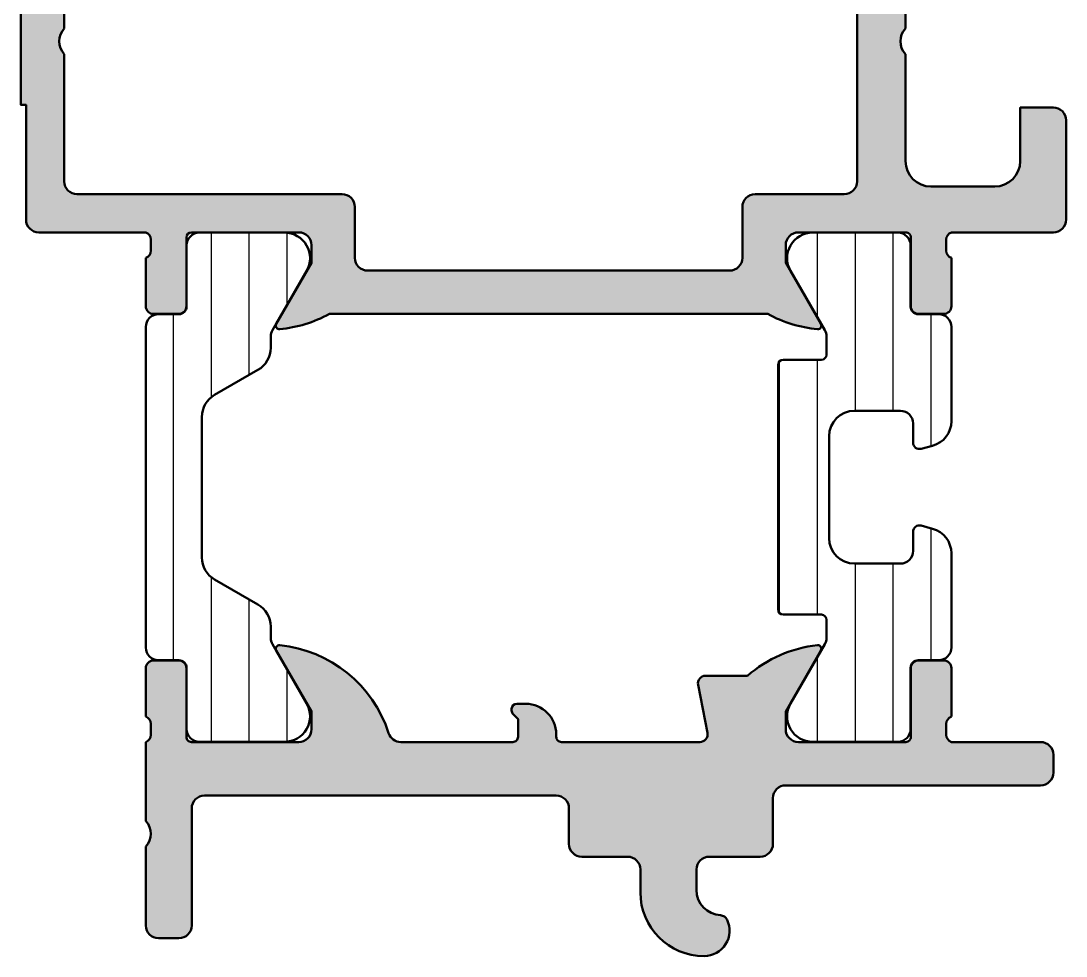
# Model space of a CAD drawing. Extents: x -4.7 to 57, y -73.4 to 0.
# Drawn here: x -4.5 to 36.5, y -73.4 to -36.7 of the extents above; entities that cross this region are included whole.
import ezdxf

# ---------------------------------------------------------------- set-up
doc = ezdxf.new("R2010")
doc.units = 0
for name, color, linetype, lineweight in [('0S-Alu contour', 7, 'Continuous', 50), ('0S-Alu hatch', 252, 'Continuous', 25), ('0S-Plastic contour', 254, 'Continuous', 50), ('0S-Plastic hatch', 253, 'Continuous', 25)]:
    doc.layers.add(name, color=color, linetype=linetype, lineweight=lineweight)
pattern_1 = [(90, (0, 0), (-1.4859, 0), [])]

# ---------------------------------------------------------------- blocks, each defined once
blk = doc.blocks.new('479980__9BAE964B_9F38_401B_A951_C3E86B6F2537_')
at = {"layer": '0S-Alu hatch'}
h = blk.add_hatch(color=256, dxfattribs=at)
edge = h.paths.add_edge_path()
edge.add_line((-4.500000000000003, -35), (-4.300000000000003, -35))
edge.add_line((-4.300000000000003, -35), (-4.300000000000002, -30.5))
edge.add_ellipse((-3.800000000000002, -30.50000000000001), major_axis=(-0.4999999999999996, 0), ratio=1, start_angle=270.0000000000002, end_angle=360, ccw=False)
edge.add_line((-3.800000000000005, -30), (0.3999999999999959, -30))
edge.add_arc((0.2999999999999989, -29.71715728752538), 0.3000000000000021, 289.4712206344902, 360)
edge.add_line((0.600000000000001, -29.71715728752538), (0.5999999999999979, -29.28284271247462))
edge.add_arc((0.2999999999999989, -29.28284271247462), 0.2999999999999989, 0, 70.5287793655095)
edge.add_line((0.3999999999999977, -29), (0.3999999999999968, -27.10000000000004))
edge.add_ellipse((0.7000000000000386, -27.10000000000005), major_axis=(-0.3000000000000418, 0), ratio=1, start_angle=269.9999999999999, end_angle=360, ccw=False)
edge.add_line((0.7000000000000393, -26.80000000000001), (1.689999999999956, -26.80000000000001))
edge.add_ellipse((1.689999999999956, -27.10000000000004), major_axis=(-0.3000000000000398, 0), ratio=1, start_angle=180, end_angle=269.9999999999999, ccw=False)
edge.add_line((1.989999999999995, -27.10000000000004), (1.989999999999999, -29.8))
edge.add_arc((2.189999999999999, -29.8), 0.2000000000000002, 180, 269.9999999999998)
edge.add_line((2.189999999999998, -30), (6.400000000000002, -30))
edge.add_arc((6.400000000000003, -29.50000000000001), 0.4999999999999965, 269.9999999999998, 360)
edge.add_line((6.9, -29.50000000000001), (6.900000000000002, -28.80000000000001))
edge.add_line((6.900000000000002, -28.80000000000001), (5.518504542377637, -26.40717967697245))
edge.add_ellipse((5.638119784648297, -26.3381197846483), major_axis=(-0.1381197846482951, 0), ratio=1, start_angle=-95.3285864386682, end_angle=30.000000000000284, ccw=False)
edge.add_ellipse((5.186609754141765, -31.17898932645395), major_axis=(-5.00000000000014, 0), ratio=1, start_angle=241.1395438069942, end_angle=264.6714135613321, ccw=False)
edge.add_line((7.600000000000002, -26.79999999999999), (29.3, -26.8))
edge.add_ellipse((31.71339024585826, -31.17898932645399), major_axis=(-5.000000000000175, 0), ratio=1, start_angle=275.3285864386682, end_angle=298.86045619300586, ccw=False)
edge.add_ellipse((31.2618802153517, -26.33811978464831), major_axis=(-0.1381197846482978, 0), ratio=1, start_angle=150.0000000000004, end_angle=275.32858643866734, ccw=False)
edge.add_line((31.38149545762236, -26.40717967697245), (30, -28.80000000000001))
edge.add_line((30, -28.80000000000001), (30, -29.50000000000001))
edge.add_arc((30.5, -29.50000000000001), 0.5, 180, 270)
edge.add_line((30.5, -30.00000000000001), (34.71000000000001, -30.00000000000001))
edge.add_arc((34.71, -29.80000000000001), 0.1999999999999993, 270.0000000000041, 360)
edge.add_line((34.91, -29.80000000000001), (34.91, -27.10000000000004))
edge.add_ellipse((35.21000000000003, -27.10000000000004), major_axis=(-0.3000000000000327, 0), ratio=1, start_angle=269.99999999999864, end_angle=360, ccw=False)
edge.add_line((35.21000000000004, -26.80000000000001), (36.19999999999996, -26.80000000000001))
edge.add_ellipse((36.19999999999997, -27.10000000000004), major_axis=(-0.3000000000000327, 0), ratio=1, start_angle=180, end_angle=270.00000000000136, ccw=False)
edge.add_line((36.5, -27.10000000000004), (36.5, -29.00000000000001))
edge.add_arc((36.6, -29.28284271247463), 0.3000000000000043, 109.4712206344897, 180)
edge.add_line((36.29999999999999, -29.28284271247463), (36.30000000000001, -29.71715728752539))
edge.add_arc((36.6, -29.7171572875254), 0.29999999999999, 180, 250.5287793655099)
edge.add_line((36.5, -30.00000000000001), (36.5, -34.40000000000001))
edge.add_ellipse((36, -34.40000000000001), major_axis=(-0.5, 0), ratio=1, start_angle=90, end_angle=180, ccw=False)
edge.add_line((36, -34.90000000000001), (34.70000000000001, -34.90000000000001))
edge.add_line((34.70000000000001, -34.90000000000001), (34.70000000000001, -32.80000000000001))
edge.add_arc((33.7, -32.80000000000001), 1, 0, 90)
edge.add_line((33.7, -31.80000000000001), (31.2, -31.80000000000001))
edge.add_arc((31.2, -32.80000000000001), 1, 90, 180)
edge.add_line((30.2, -32.80000000000001), (30.2, -37))
edge.add_arc((30.725, -37.50000000000001), 0.7250000000000014, 136.3971810272959, 223.6028189727039)
edge.add_line((30.2, -38.00000000000002), (30.2, -42.2))
edge.add_arc((31.2, -42.2), 1, 180, 270)
edge.add_line((31.2, -43.2), (33.7, -43.20000000000001))
edge.add_arc((33.7, -42.20000000000001), 1, 270, 360)
edge.add_line((34.70000000000001, -42.20000000000001), (34.70000000000001, -40.1))
edge.add_line((34.70000000000001, -40.1), (36, -40.1))
edge.add_ellipse((36.00000000000001, -40.6), major_axis=(-0.4999999999999929, 0), ratio=1, start_angle=180, end_angle=270.0000000000008, ccw=False)
edge.add_line((36.5, -40.60000000000001), (36.5, -44.50000000000001))
edge.add_ellipse((36, -44.50000000000001), major_axis=(-0.5, 0), ratio=1, start_angle=90, end_angle=180, ccw=False)
edge.add_line((36, -45.00000000000001), (32, -45))
edge.add_arc((32.09999999999999, -45.28284271247462), 0.2999999999999987, 109.4712206344903, 180)
edge.add_line((31.8, -45.28284271247462), (31.8, -45.71715728752539))
edge.add_arc((32.09999999999999, -45.71715728752539), 0.3000000000000043, 180, 250.5287793655095)
edge.add_line((31.99999999999999, -46.00000000000001), (32, -47.89999999999997))
edge.add_ellipse((31.69999999999996, -47.89999999999998), major_axis=(-0.3000000000000327, 0), ratio=1, start_angle=89.99999999999869, end_angle=180, ccw=False)
edge.add_line((31.69999999999996, -48.20000000000001), (30.71000000000004, -48.20000000000001))
edge.add_ellipse((30.71000000000005, -47.89999999999995), major_axis=(-0.300000000000054, 0), ratio=1, start_angle=0, end_angle=89.99999999999869, ccw=False)
edge.add_line((30.40999999999999, -47.89999999999996), (30.40999999999999, -45.20000000000001))
edge.add_arc((30.21000000000001, -45.20000000000001), 0.1999999999999886, 0, 90.00000000000205)
edge.add_line((30.21, -45.00000000000002), (26, -45))
edge.add_arc((26, -45.5), 0.5, 90, 180)
edge.add_line((25.5, -45.5), (25.5, -46.2))
edge.add_line((25.5, -46.2), (26.88149545762236, -48.59282032302756))
edge.add_ellipse((26.7618802153517, -48.66188021535171), major_axis=(-0.1381197846483005, 0), ratio=1, start_angle=84.6714135613339, end_angle=209.999999999999, ccw=False)
edge.add_ellipse((27.21339024585816, -43.82101067354637), major_axis=(-4.999999999999822, 0), ratio=1, start_angle=61.139543806993174, end_angle=84.6714135613326, ccw=False)
edge.add_line((24.79999999999999, -48.20000000000001), (7.600000000000001, -48.2))
edge.add_ellipse((5.186609754141798, -43.82101067354614), major_axis=(-5.00000000000003, 0), ratio=1, start_angle=95.32858643866763, end_angle=118.860456193006, ccw=False)
edge.add_ellipse((5.638119784648294, -48.6618802153517), major_axis=(-0.1381197846482973, 0), ratio=1, start_angle=-29.99999999999949, end_angle=95.3285864386653, ccw=False)
edge.add_line((5.518504542377631, -48.59282032302755), (6.899999999999998, -46.2))
edge.add_line((6.899999999999998, -46.2), (6.899999999999998, -45.49999999999999))
edge.add_arc((6.399999999999998, -45.49999999999999), 0.5, 0, 90)
edge.add_line((6.399999999999998, -45), (2.189999999999999, -45))
edge.add_arc((2.19, -45.2), 0.2000000000000028, 90.00000000000026, 180)
edge.add_line((1.989999999999997, -45.2), (1.989999999999995, -47.89999999999996))
edge.add_ellipse((1.689999999999951, -47.89999999999995), major_axis=(-0.300000000000044, 0), ratio=1, start_angle=90.00000000000091, end_angle=180, ccw=False)
edge.add_line((1.689999999999956, -48.2), (0.7000000000000384, -48.2))
edge.add_ellipse((0.7000000000000322, -47.89999999999997), major_axis=(-0.3000000000000327, 0), ratio=1, start_angle=0, end_angle=90.0000000000012, ccw=False)
edge.add_line((0.3999999999999994, -47.89999999999996), (0.3999999999999986, -46))
edge.add_arc((0.2999999999999998, -45.71715728752538), 0.2999999999999993, 289.4712206344905, 360)
edge.add_line((0.5999999999999992, -45.71715728752538), (0.5999999999999996, -45.28284271247462))
edge.add_arc((0.2999999999999998, -45.28284271247462), 0.2999999999999998, 0, 70.52877936550915)
edge.add_line((0.4000000000000006, -45), (-3.800000000000003, -45))
edge.add_ellipse((-3.800000000000008, -44.50000000000001), major_axis=(-0.4999999999999929, 0), ratio=1, start_angle=0, end_angle=90.00000000000063, ccw=False)
edge.add_line((-4.300000000000001, -44.5), (-4.300000000000003, -40))
edge.add_line((-4.300000000000003, -40), (-4.500000000000003, -40))
edge.add_line((-4.500000000000003, -40), (-4.500000000000003, -35))
edge = h.paths.add_edge_path()
edge.add_line((8.6, -29), (8.6, -31))
edge.add_ellipse((8.099999999999996, -31), major_axis=(-0.5000000000000036, 0), ratio=1, start_angle=90.00000000000023, end_angle=180, ccw=False)
edge.add_line((8.099999999999998, -31.5), (-2.300000000000006, -31.5))
edge.add_arc((-2.300000000000004, -32), 0.5, 90.00000000000018, 180)
edge.add_line((-2.800000000000003, -32), (-2.800000000000003, -37))
edge.add_arc((-2.275000000000005, -37.5), 0.7249999999999986, 136.3971810272962, 223.6028189727037)
edge.add_line((-2.800000000000003, -38), (-2.800000000000002, -43))
edge.add_arc((-2.300000000000002, -43), 0.5, 180, 269.9999999999999)
edge.add_line((-2.300000000000002, -43.5), (8.100000000000001, -43.5))
edge.add_ellipse((8.100000000000003, -44), major_axis=(-0.5000000000000036, 0), ratio=1, start_angle=180, end_angle=270.0000000000004, ccw=False)
edge.add_line((8.600000000000007, -44), (8.600000000000001, -46))
edge.add_arc((9.100000000000003, -46), 0.5000000000000018, 180, 270.0000000000002)
edge.add_line((9.100000000000003, -46.5), (23.3, -46.5))
edge.add_arc((23.3, -46), 0.5, 270.0000000000004, 360)
edge.add_line((23.79999999999999, -46), (23.79999999999999, -43.99999999999999))
edge.add_ellipse((24.3, -43.99999999999999), major_axis=(-0.5, 0), ratio=1, start_angle=270, end_angle=360, ccw=False)
edge.add_line((24.3, -43.49999999999999), (27.8, -43.5))
edge.add_arc((27.79999999999999, -43), 0.5, 270.0000000000008, 360)
edge.add_line((28.3, -42.99999999999999), (28.3, -29))
edge.add_arc((27.79999999999999, -29), 0.5, 0, 89.9999999999992)
edge.add_line((27.8, -28.5), (9.099999999999998, -28.5))
edge.add_arc((9.100000000000001, -29), 0.5000000000000036, 90.0000000000004, 180)
at = {"layer": '0S-Alu contour', "color": 7}
for points in [[(6.9, -29.50000000000001), (6.900000000000002, -28.80000000000001), (5.518504542377637, -26.40717967697245)], [(31.38149545762236, -26.40717967697245), (30, -28.80000000000001), (30, -29.50000000000001)], [(0.7000000000000393, -26.80000000000001), (1.689999999999956, -26.80000000000001)], [(7.600000000000002, -26.79999999999999), (29.3, -26.8)], [(35.21000000000004, -26.80000000000001), (36.19999999999996, -26.80000000000001)], [(0.3999999999999977, -29), (0.3999999999999968, -27.10000000000004)], [(1.989999999999995, -27.10000000000004), (1.989999999999999, -29.8)], [(34.91, -29.80000000000001), (34.91, -27.10000000000004)], [(36.5, -27.10000000000004), (36.5, -29.00000000000001)], [(27.8, -28.5), (9.099999999999998, -28.5)], [(8.6, -29), (8.6, -31)], [(28.3, -42.99999999999999), (28.3, -29)], [(0.600000000000001, -29.71715728752538), (0.5999999999999979, -29.28284271247462)], [(36.29999999999999, -29.28284271247463), (36.30000000000001, -29.71715728752539)], [(-3.800000000000005, -30), (0.3999999999999959, -30)], [(2.189999999999998, -30), (6.400000000000002, -30)], [(30.5, -30.00000000000001), (34.71000000000001, -30.00000000000001)], [(36.5, -30.00000000000001), (36.5, -34.40000000000001)], [(-4.500000000000003, -35), (-4.300000000000003, -35), (-4.300000000000002, -30.5)], [(8.099999999999998, -31.5), (-2.300000000000006, -31.5)], [(33.7, -31.80000000000001), (31.2, -31.80000000000001)], [(-2.800000000000003, -32), (-2.800000000000003, -37)], [(30.2, -32.80000000000001), (30.2, -37)], [(36, -34.90000000000001), (34.70000000000001, -34.90000000000001), (34.70000000000001, -32.80000000000001)], [(-4.300000000000001, -44.5), (-4.300000000000003, -40), (-4.500000000000003, -40), (-4.500000000000003, -35)], [(-2.800000000000003, -38), (-2.800000000000002, -43)], [(30.2, -38.00000000000002), (30.2, -42.2)], [(34.70000000000001, -42.20000000000001), (34.70000000000001, -40.1), (36, -40.1)], [(36.5, -40.60000000000001), (36.5, -44.50000000000001)], [(31.2, -43.2), (33.7, -43.20000000000001)], [(-2.300000000000002, -43.5), (8.100000000000001, -43.5)], [(24.3, -43.49999999999999), (27.8, -43.5)], [(8.600000000000007, -44), (8.600000000000001, -46)], [(23.79999999999999, -46), (23.79999999999999, -43.99999999999999)], [(0.4000000000000006, -45), (-3.800000000000003, -45)], [(6.399999999999998, -45), (2.189999999999999, -45)], [(30.21, -45.00000000000002), (26, -45)], [(36, -45.00000000000001), (32, -45)], [(0.5999999999999992, -45.71715728752538), (0.5999999999999996, -45.28284271247462)], [(1.989999999999997, -45.2), (1.989999999999995, -47.89999999999996)], [(5.518504542377631, -48.59282032302755), (6.899999999999998, -46.2), (6.899999999999998, -45.49999999999999)], [(25.5, -45.5), (25.5, -46.2), (26.88149545762236, -48.59282032302756)], [(30.40999999999999, -47.89999999999996), (30.40999999999999, -45.20000000000001)], [(31.8, -45.28284271247462), (31.8, -45.71715728752539)], [(0.3999999999999994, -47.89999999999996), (0.3999999999999986, -46)], [(31.99999999999999, -46.00000000000001), (32, -47.89999999999997)], [(9.100000000000003, -46.5), (23.3, -46.5)], [(1.689999999999956, -48.2), (0.7000000000000384, -48.2)], [(24.79999999999999, -48.20000000000001), (7.600000000000001, -48.2)], [(31.69999999999996, -48.20000000000001), (30.71000000000004, -48.20000000000001)]]:
    blk.add_lwpolyline(points, dxfattribs=at)
at = {"layer": '0S-Alu contour', "color": 7, "extrusion": (0, 0, -1)}
for centre, radius, start, end in [((-5.638119784648297, -26.3381197846483), 0.1381197846482951, 329.9999999999997, 95.32858643866815), ((-5.186609754141765, -31.17898932645395), 5.00000000000014, 95.32858643866793, 118.8604561930058), ((-31.71339024585826, -31.17898932645399), 5.000000000000175, 61.13954380699412, 84.6714135613318), ((-31.2618802153517, -26.33811978464831), 0.1381197846482978, 84.67141356133263, 209.9999999999997), ((-0.7000000000000386, -27.10000000000005), 0.3000000000000418, 0, 90.00000000000011), ((-1.689999999999956, -27.10000000000004), 0.3000000000000398, 90.00000000000011, 180), ((-35.21000000000003, -27.10000000000004), 0.3000000000000327, 0, 90.00000000000136), ((-36.19999999999997, -27.10000000000004), 0.3000000000000327, 89.99999999999864, 180), ((3.800000000000002, -30.50000000000001), 0.4999999999999996, 0, 89.99999999999974), ((-8.099999999999996, -31), 0.5000000000000036, 180, 269.9999999999998), ((-36, -34.40000000000001), 0.5, 180, 270), ((-36.00000000000001, -40.6), 0.4999999999999929, 89.9999999999992, 180), ((-8.100000000000003, -44), 0.5000000000000036, 89.99999999999959, 180), ((-24.3, -43.99999999999999), 0.5, 0, 90), ((3.800000000000008, -44.50000000000001), 0.4999999999999929, 269.9999999999994, 0), ((-36, -44.50000000000001), 0.5, 180, 270), ((-0.7000000000000322, -47.89999999999997), 0.3000000000000327, 269.9999999999988, 0), ((-1.689999999999951, -47.89999999999995), 0.300000000000044, 180, 269.9999999999991), ((-30.71000000000005, -47.89999999999995), 0.300000000000054, 270.0000000000013, 0), ((-31.69999999999996, -47.89999999999998), 0.3000000000000327, 180, 270.0000000000013), ((-5.186609754141798, -43.82101067354614), 5.00000000000003, 241.139543806994, 264.6714135613324), ((-27.21339024585816, -43.82101067354637), 4.999999999999822, 275.3285864386674, 298.8604561930068), ((-5.638119784648294, -48.6618802153517), 0.1381197846482973, 264.6714135613347, 29.99999999999952), ((-26.7618802153517, -48.66188021535171), 0.1381197846483005, 150.000000000001, 275.3285864386661)]:
    blk.add_arc(centre, radius, start, end, dxfattribs=at)
at = {"layer": '0S-Alu contour', "color": 7}
for centre, radius, start, end in [((9.100000000000001, -29), 0.5000000000000036, 90.0000000000004, 180), ((27.79999999999999, -29), 0.5, 0, 89.9999999999992), ((0.2999999999999989, -29.28284271247462), 0.2999999999999989, 0, 70.5287793655095), ((36.6, -29.28284271247463), 0.3000000000000043, 109.4712206344897, 180), ((6.400000000000003, -29.50000000000001), 0.4999999999999965, 269.9999999999998, 0), ((30.5, -29.50000000000001), 0.5, 180, 270), ((0.2999999999999989, -29.71715728752538), 0.3000000000000021, 289.4712206344902, 0), ((2.189999999999999, -29.8), 0.2000000000000002, 180, 269.9999999999998), ((34.71, -29.80000000000001), 0.1999999999999993, 270.0000000000041, 0), ((36.6, -29.7171572875254), 0.29999999999999, 180, 250.5287793655099), ((-2.300000000000004, -32), 0.5, 90.00000000000018, 180), ((31.2, -32.80000000000001), 1, 90, 180), ((33.7, -32.80000000000001), 1, 0, 90), ((-2.275000000000005, -37.5), 0.7249999999999986, 136.3971810272962, 223.6028189727037), ((30.725, -37.50000000000001), 0.7250000000000014, 136.3971810272959, 223.6028189727039), ((31.2, -42.2), 1, 180, 270), ((33.7, -42.20000000000001), 1, 270, 0), ((-2.300000000000002, -43), 0.5, 180, 269.9999999999999), ((27.79999999999999, -43), 0.5, 270.0000000000008, 0), ((0.2999999999999998, -45.28284271247462), 0.2999999999999998, 0, 70.52877936550915), ((2.19, -45.2), 0.2000000000000028, 90.00000000000026, 180), ((6.399999999999998, -45.49999999999999), 0.5, 0, 90), ((26, -45.5), 0.5, 90, 180), ((30.21000000000001, -45.20000000000001), 0.1999999999999886, 0, 90.00000000000205), ((32.09999999999999, -45.28284271247462), 0.2999999999999987, 109.4712206344903, 180), ((0.2999999999999998, -45.71715728752538), 0.2999999999999993, 289.4712206344905, 0), ((32.09999999999999, -45.71715728752539), 0.3000000000000043, 180, 250.5287793655095), ((9.100000000000003, -46), 0.5000000000000018, 180, 270.0000000000002), ((23.3, -46), 0.5, 270.0000000000004, 0)]:
    blk.add_arc(centre, radius, start, end, dxfattribs=at)
blk = doc.blocks.new('479970__E8962215_C8FC_4A4F_A49B_347CF465B327_')
at = {"layer": '0S-Alu hatch'}
h = blk.add_hatch(color=256, dxfattribs=at)
edge = h.paths.add_edge_path()
edge.add_line((16.50000000000001, -64.80000000000001), (16.50000000000001, -64.7))
edge.add_arc((15.3, -64.70000000000002), 1.200000000000001, 0, 89.99999999999991)
edge.add_line((15.30000000000001, -63.50000000000001), (14.95000000000001, -63.50000000000001))
edge.add_arc((14.95000000000001, -63.7), 0.2000000000000028, 90, 180)
edge.add_line((14.75000000000001, -63.7), (14.75000000000001, -63.7671572875254))
edge.add_arc((14.95000000000001, -63.7671572875254), 0.1999999999999993, 180, 225)
edge.add_line((14.8085786437627, -63.9085786437627), (15.00000000000001, -64.10000000000001))
edge.add_line((15.00000000000001, -64.10000000000001), (15.00000000000001, -64.80000000000001))
edge.add_ellipse((14.80000000000002, -64.80000000000003), major_axis=(-0.1999999999999886, 0), ratio=1, start_angle=89.99999999999687, end_angle=180, ccw=False)
edge.add_line((14.80000000000001, -65.00000000000001), (10.4, -65.00000000000001))
edge.add_ellipse((10.39999999999999, -64.50000000000001), major_axis=(-0.4999999999999858, 0), ratio=1, start_angle=17.748416356067423, end_angle=90.00000000000142, ccw=False)
edge.add_arc((5.161776758826201, -66.17660886184782), 5, 17.74841635607028, 84.37742244920649)
edge.add_arc((5.638119784648297, -61.3381197846483), 0.1381197846482951, 84.37742244920577, 210.0000000000003)
edge.add_line((5.518504542377638, -61.40717967697245), (6.899999999999999, -63.80000000000001))
edge.add_line((6.899999999999999, -63.80000000000001), (6.899999999999999, -64.50000000000001))
edge.add_ellipse((6.400000000000003, -64.50000000000001), major_axis=(-0.4999999999999965, 0), ratio=1, start_angle=89.99999999999949, end_angle=180, ccw=False)
edge.add_line((6.399999999999998, -65.00000000000001), (2.189999999999999, -65))
edge.add_ellipse((2.189999999999994, -64.80000000000001), major_axis=(-0.1999999999999886, 0), ratio=1, start_angle=0, end_angle=90.00000000000142, ccw=False)
edge.add_line((1.990000000000005, -64.80000000000001), (1.990000000000003, -62.10000000000005))
edge.add_arc((1.689999999999965, -62.10000000000005), 0.300000000000038, 0, 90)
edge.add_line((1.689999999999965, -61.80000000000001), (0.7000000000000437, -61.80000000000001))
edge.add_arc((0.7000000000000446, -62.10000000000005), 0.3000000000000398, 90.00000000000018, 180)
edge.add_line((0.4000000000000048, -62.10000000000005), (0.4000000000000031, -64.00000000000001))
edge.add_ellipse((0.2999999999999929, -64.28284271247463), major_axis=(-0.3000000000000029, 0), ratio=1, start_angle=180, end_angle=250.5287793655074, ccw=False)
edge.add_line((0.599999999999996, -64.28284271247463), (0.5999999999999992, -64.7171572875254))
edge.add_ellipse((0.3000000000000027, -64.7171572875254), major_axis=(-0.2999999999999964, 0), ratio=1, start_angle=109.47122063449089, end_angle=180, ccw=False)
edge.add_line((0.400000000000004, -65.00000000000001), (0.4000000000000066, -68.10000000000001))
edge.add_ellipse((-0.1249999999999941, -68.60000000000001), major_axis=(-0.7250000000000005, 0), ratio=1, start_angle=136.3971810272965, end_angle=223.6028189727036, ccw=False)
edge.add_line((0.4000000000000064, -69.10000000000001), (0.4000000000000074, -72.20000000000002))
edge.add_arc((0.9000000000000073, -72.20000000000002), 0.5000000000000002, 180, 270)
edge.add_line((0.9000000000000072, -72.70000000000002), (1.700000000000006, -72.70000000000002))
edge.add_arc((1.700000000000006, -72.20000000000002), 0.5, 270, 360)
edge.add_line((2.200000000000006, -72.20000000000002), (2.200000000000006, -67.60000000000001))
edge.add_ellipse((2.700000000000003, -67.60000000000001), major_axis=(-0.4999999999999965, 0), ratio=1, start_angle=269.99999999999955, end_angle=360, ccw=False)
edge.add_line((2.700000000000007, -67.1), (16.50000000000001, -67.1))
edge.add_ellipse((16.50000000000001, -67.60000000000001), major_axis=(-0.5, 0), ratio=1, start_angle=180, end_angle=270.0000000000004, ccw=False)
edge.add_line((17.00000000000001, -67.60000000000001), (17.00000000000001, -69))
edge.add_arc((17.50000000000001, -69), 0.5, 180, 270)
edge.add_line((17.50000000000001, -69.5), (19.3, -69.5))
edge.add_ellipse((19.30000000000001, -70), major_axis=(-0.5, 0), ratio=1, start_angle=180, end_angle=270.0000000000004, ccw=False)
edge.add_line((19.80000000000001, -70), (19.8, -70.9))
edge.add_arc((22.3, -70.9), 2.499999999999996, 180, 270)
edge.add_arc((22.3, -72.4), 1, 270, 385.4138587075372)
edge.add_arc((22.9322620609033, -72.09959246623576), 0.3000000000000017, 25.41385870753766, 87.01318738523204)
edge.add_ellipse((23.00000000000004, -70.80135844588081), major_axis=(-1.000000000000025, 0), ratio=1, start_angle=0, end_angle=87.01318738523162, ccw=False)
edge.add_line((22.00000000000001, -70.80135844588082), (22.00000000000001, -70))
edge.add_ellipse((22.5, -70), major_axis=(-0.4999999999999965, 0), ratio=1, start_angle=269.9999999999996, end_angle=360, ccw=False)
edge.add_line((22.50000000000001, -69.5), (24.50000000000001, -69.5))
edge.add_arc((24.50000000000001, -69.00000000000001), 0.5, 270.0000000000008, 360)
edge.add_line((25.00000000000001, -69.00000000000003), (25.00000000000001, -67.2))
edge.add_ellipse((25.50000000000001, -67.2), major_axis=(-0.4999999999999965, 0), ratio=1, start_angle=269.9999999999996, end_angle=360, ccw=False)
edge.add_line((25.50000000000001, -66.7), (35.50000000000002, -66.7))
edge.add_arc((35.50000000000002, -66.2), 0.4999999999999858, 270, 360)
edge.add_line((36, -66.2), (36.00000000000001, -65.5))
edge.add_arc((35.50000000000002, -65.5), 0.5, 0, 90)
edge.add_line((35.50000000000002, -65), (32.00000000000001, -65))
edge.add_ellipse((32.09999999999998, -64.71715728752541), major_axis=(-0.2999999999999637, 0), ratio=1, start_angle=0, end_angle=70.52877936551232, ccw=False)
edge.add_line((31.80000000000001, -64.7171572875254), (31.80000000000002, -64.28284271247462))
edge.add_ellipse((32.10000000000002, -64.28284271247462), major_axis=(-0.2999999999999971, 0), ratio=1, start_angle=289.4712206344923, end_angle=360, ccw=False)
edge.add_line((32.00000000000001, -64), (32.00000000000001, -62.10000000000004))
edge.add_arc((31.69999999999997, -62.10000000000004), 0.3000000000000398, 0, 90)
edge.add_line((31.69999999999997, -61.8), (30.71000000000005, -61.8))
edge.add_arc((30.71000000000005, -62.10000000000004), 0.3000000000000327, 90, 180)
edge.add_line((30.41000000000001, -62.10000000000004), (30.41000000000001, -64.80000000000001))
edge.add_ellipse((30.21000000000002, -64.80000000000003), major_axis=(-0.1999999999999922, 0), ratio=1, start_angle=89.99999999999898, end_angle=180, ccw=False)
edge.add_line((30.21000000000002, -65.00000000000001), (26.00000000000001, -65))
edge.add_ellipse((25.99999999999998, -64.50000000000001), major_axis=(-0.4999999999999716, 0), ratio=1, start_angle=0, end_angle=90.00000000000318, ccw=False)
edge.add_line((25.50000000000001, -64.50000000000001), (25.5, -63.8))
edge.add_line((25.5, -63.8), (26.88149545762237, -61.40717967697245))
edge.add_arc((26.76188021535171, -61.3381197846483), 0.1381197846483009, 329.9999999999977, 456.1406810540264)
edge.add_arc((27.28195574941582, -66.1721037179373), 5.000000000000006, 96.14068105402694, 131.0252186637959)
edge.add_line((23.99999999999999, -62.4), (22.35854029746981, -62.40000000000001))
edge.add_arc((22.35854029746981, -62.7), 0.2999999999999971, 90, 191.0000000000009)
edge.add_line((22.06405214243552, -62.75724269861297), (22.43055905380643, -64.64275730138704))
edge.add_ellipse((22.13607089877213, -64.7), major_axis=(-0.2999999999999958, 0), ratio=1, start_angle=90, end_angle=191.0000000000009, ccw=False)
edge.add_line((22.13607089877213, -65), (16.70000000000001, -65.00000000000001))
edge.add_ellipse((16.7, -64.80000000000003), major_axis=(-0.1999999999999886, 0), ratio=1, start_angle=0, end_angle=90.00000000000313, ccw=False)
at = {"layer": '0S-Alu contour', "color": 7}
for points in [[(5.518504542377638, -61.40717967697245), (6.899999999999999, -63.80000000000001), (6.899999999999999, -64.50000000000001)], [(25.50000000000001, -64.50000000000001), (25.5, -63.8), (26.88149545762237, -61.40717967697245)], [(1.689999999999965, -61.80000000000001), (0.7000000000000437, -61.80000000000001)], [(31.69999999999997, -61.8), (30.71000000000005, -61.8)], [(0.4000000000000048, -62.10000000000005), (0.4000000000000031, -64.00000000000001)], [(1.990000000000005, -64.80000000000001), (1.990000000000003, -62.10000000000005)], [(30.41000000000001, -62.10000000000004), (30.41000000000001, -64.80000000000001)], [(32.00000000000001, -64), (32.00000000000001, -62.10000000000004)], [(23.99999999999999, -62.4), (22.35854029746981, -62.40000000000001)], [(22.06405214243552, -62.75724269861297), (22.43055905380643, -64.64275730138704)], [(15.30000000000001, -63.50000000000001), (14.95000000000001, -63.50000000000001)], [(14.75000000000001, -63.7), (14.75000000000001, -63.7671572875254)], [(14.8085786437627, -63.9085786437627), (15.00000000000001, -64.10000000000001), (15.00000000000001, -64.80000000000001)], [(0.599999999999996, -64.28284271247463), (0.5999999999999992, -64.7171572875254)], [(31.80000000000001, -64.7171572875254), (31.80000000000002, -64.28284271247462)], [(16.50000000000001, -64.80000000000001), (16.50000000000001, -64.7)], [(0.400000000000004, -65.00000000000001), (0.4000000000000066, -68.10000000000001)], [(6.399999999999998, -65.00000000000001), (2.189999999999999, -65)], [(14.80000000000001, -65.00000000000001), (10.4, -65.00000000000001)], [(22.13607089877213, -65), (16.70000000000001, -65.00000000000001)], [(30.21000000000002, -65.00000000000001), (26.00000000000001, -65)], [(35.50000000000002, -65), (32.00000000000001, -65)], [(36, -66.2), (36.00000000000001, -65.5)], [(25.50000000000001, -66.7), (35.50000000000002, -66.7)], [(2.700000000000007, -67.1), (16.50000000000001, -67.1)], [(25.00000000000001, -69.00000000000003), (25.00000000000001, -67.2)], [(2.200000000000006, -72.20000000000002), (2.200000000000006, -67.60000000000001)], [(17.00000000000001, -67.60000000000001), (17.00000000000001, -69)], [(0.4000000000000064, -69.10000000000001), (0.4000000000000074, -72.20000000000002)], [(17.50000000000001, -69.5), (19.3, -69.5)], [(22.50000000000001, -69.5), (24.50000000000001, -69.5)], [(19.80000000000001, -70), (19.8, -70.9)], [(22.00000000000001, -70.80135844588082), (22.00000000000001, -70)], [(0.9000000000000072, -72.70000000000002), (1.700000000000006, -72.70000000000002)]]:
    blk.add_lwpolyline(points, dxfattribs=at)
for centre, radius, start, end in [((5.638119784648297, -61.3381197846483), 0.1381197846482951, 84.37742244920577, 210.0000000000003), ((5.161776758826201, -66.17660886184782), 5, 17.74841635607028, 84.37742244920649), ((27.28195574941582, -66.1721037179373), 5.000000000000006, 96.14068105402694, 131.0252186637959), ((26.76188021535171, -61.3381197846483), 0.1381197846483009, 329.9999999999977, 96.14068105402642), ((0.7000000000000446, -62.10000000000005), 0.3000000000000398, 90.00000000000018, 180), ((1.689999999999965, -62.10000000000005), 0.300000000000038, 0, 90), ((30.71000000000005, -62.10000000000004), 0.3000000000000327, 90, 180), ((31.69999999999997, -62.10000000000004), 0.3000000000000398, 0, 90), ((22.35854029746981, -62.7), 0.2999999999999971, 90, 191.0000000000009), ((14.95000000000001, -63.7), 0.2000000000000028, 90, 180), ((15.3, -64.70000000000002), 1.200000000000001, 0, 89.99999999999991), ((14.95000000000001, -63.7671572875254), 0.1999999999999993, 180, 225), ((35.50000000000002, -65.5), 0.5, 0, 90), ((35.50000000000002, -66.2), 0.4999999999999858, 270, 0), ((17.50000000000001, -69), 0.5, 180, 270), ((24.50000000000001, -69.00000000000001), 0.5, 270.0000000000008, 0), ((22.3, -70.9), 2.499999999999996, 180, 270), ((22.3, -72.4), 1, 270, 25.41385870753715), ((22.9322620609033, -72.09959246623576), 0.3000000000000017, 25.41385870753766, 87.01318738523204), ((0.9000000000000073, -72.20000000000002), 0.5000000000000002, 180, 270), ((1.700000000000006, -72.20000000000002), 0.5, 270, 0)]:
    blk.add_arc(centre, radius, start, end, dxfattribs=at)
at = {"layer": '0S-Alu contour', "color": 7, "extrusion": (0, 0, -1)}
for centre, radius, start, end in [((-0.2999999999999929, -64.28284271247463), 0.3000000000000029, 109.4712206344926, 180), ((-32.10000000000002, -64.28284271247462), 0.2999999999999971, 0, 70.52877936550773), ((-0.3000000000000027, -64.7171572875254), 0.2999999999999965, 180, 250.5287793655091), ((-6.400000000000003, -64.50000000000001), 0.4999999999999965, 180, 270.0000000000005), ((-10.39999999999999, -64.50000000000001), 0.4999999999999858, 269.9999999999986, 342.2515836439326), ((-22.13607089877213, -64.7), 0.2999999999999958, 168.9999999999991, 270), ((-25.99999999999998, -64.50000000000001), 0.4999999999999716, 269.9999999999968, 0), ((-32.09999999999998, -64.71715728752541), 0.2999999999999637, 289.4712206344877, 0), ((-2.189999999999994, -64.80000000000001), 0.1999999999999886, 269.9999999999986, 0), ((-14.80000000000002, -64.80000000000003), 0.1999999999999886, 180, 270.0000000000031), ((-16.7, -64.80000000000003), 0.1999999999999886, 269.9999999999969, 0), ((-30.21000000000002, -64.80000000000003), 0.1999999999999922, 180, 270.000000000001), ((-25.50000000000001, -67.2), 0.4999999999999965, 0, 90.0000000000004), ((-2.700000000000003, -67.60000000000001), 0.4999999999999965, 0, 90.00000000000048), ((-16.50000000000001, -67.60000000000001), 0.5, 89.99999999999959, 180), ((0.1249999999999941, -68.60000000000001), 0.7250000000000005, 136.3971810272964, 223.6028189727036), ((-19.30000000000001, -70), 0.5, 89.99999999999959, 180), ((-22.5, -70), 0.4999999999999965, 0, 90.0000000000004), ((-23.00000000000004, -70.80135844588081), 1.000000000000025, 272.9868126147684, 0)]:
    blk.add_arc(centre, radius, start, end, dxfattribs=at)
blk = doc.blocks.new('278161__87B1F6C2_9942_4786_82A3_471917F21168___C7286413_B920_4331_A9F2_692C5A9EBEC7_')
at = {"layer": '0S-Plastic hatch'}
h = blk.add_hatch(dxfattribs=at)
h.set_pattern_fill('ANSI31', color=256, scale=0.4680000000000001, angle=45, style=0)
h.set_pattern_definition(pattern_1)
edge = h.paths.add_edge_path()
edge.add_ellipse((28.19999999999998, -57.00000000000001), major_axis=(-1, 0), ratio=1, start_angle=0, end_angle=90, ccw=False)
edge.add_line((27.19999999999999, -57.00000000000001), (27.19999999999999, -53))
edge.add_ellipse((28.19999999999998, -53), major_axis=(-1, 0), ratio=1, start_angle=270, end_angle=360, ccw=False)
edge.add_line((28.19999999999998, -52.00000000000001), (29.99999999999999, -52.00000000000001))
edge.add_ellipse((29.99999999999999, -52.5), major_axis=(-0.5, 0), ratio=1, start_angle=180, end_angle=270, ccw=False)
edge.add_line((30.49999999999999, -52.5), (30.49999999999999, -53.25000000000001))
edge.add_arc((30.74999999999999, -53.25), 0.2500000000000035, 180, 284.9999999999984)
edge.add_line((30.81470476127562, -53.49148145657228), (31.25881904510251, -53.37248139287373))
edge.add_arc((30.99999999999998, -52.40655556658466), 1.000000000000006, 285.0000000000003, 360)
edge.add_line((31.99999999999999, -52.40655556658467), (31.99999999999999, -48.71000000000001))
edge.add_arc((31.49999999999999, -48.71), 0.4999999999999965, 0, 90.0000000000004)
edge.add_line((31.49999999999999, -48.21000000000001), (30.69999999999998, -48.21000000000001))
edge.add_ellipse((30.69999999999998, -47.91000000000001), major_axis=(-0.2999999999999971, 0), ratio=1, start_angle=0, end_angle=90, ccw=False)
edge.add_line((30.39999999999999, -47.91000000000001), (30.39999999999999, -45.51000000000001))
edge.add_arc((29.89999999999999, -45.51), 0.4999999999999965, 0, 90.0000000000004)
edge.add_line((29.89999999999998, -45.01), (26.556550992617, -45.01))
edge.add_arc((26.556550992617, -46.01), 1, 90, 210)
edge.add_line((25.69052558883256, -46.51), (27.0330127018922, -48.83525588832576))
edge.add_ellipse((26.59999999999999, -49.08525588832577), major_axis=(-0.5000000000000016, 0), ratio=1, start_angle=180, end_angle=210.0000000000008, ccw=False)
edge.add_line((27.09999999999999, -49.08525588832577), (27.09999999999999, -49.80000000000001))
edge.add_ellipse((26.89999999999999, -49.80000000000001), major_axis=(-0.1999999999999993, 0), ratio=1, start_angle=90, end_angle=180, ccw=False)
edge.add_line((26.89999999999999, -50.00000000000001), (25.39999999999999, -50))
edge.add_arc((25.39999999999999, -50.20000000000001), 0.2000000000000028, 90.00000000000102, 180)
edge.add_line((25.19999999999999, -50.2), (25.19999999999999, -59.8))
edge.add_arc((25.39999999999999, -59.80000000000001), 0.1999999999999993, 180, 270)
edge.add_line((25.39999999999999, -60.00000000000001), (26.89999999999999, -60))
edge.add_ellipse((26.89999999999999, -60.2), major_axis=(-0.2000000000000028, 0), ratio=1, start_angle=180, end_angle=270, ccw=False)
edge.add_line((27.09999999999999, -60.2), (27.09999999999999, -60.91474411167425))
edge.add_ellipse((26.59999999999998, -60.91474411167425), major_axis=(-0.5, 0), ratio=1, start_angle=150.0000000000001, end_angle=180, ccw=False)
edge.add_line((27.0330127018922, -61.16474411167425), (25.69052558883256, -63.49000000000001))
edge.add_arc((26.556550992617, -63.99), 0.9999999999999989, 150, 270)
edge.add_line((26.556550992617, -64.99000000000001), (29.89999999999998, -64.99000000000001))
edge.add_arc((29.89999999999999, -64.49000000000001), 0.5, 269.9999999999996, 360)
edge.add_line((30.39999999999999, -64.49000000000001), (30.39999999999999, -62.09))
edge.add_ellipse((30.69999999999998, -62.09), major_axis=(-0.2999999999999971, 0), ratio=1, start_angle=270, end_angle=360, ccw=False)
edge.add_line((30.69999999999998, -61.79000000000001), (31.49999999999999, -61.79000000000001))
edge.add_arc((31.49999999999999, -61.29000000000001), 0.4999999999999929, 269.9999999999996, 360)
edge.add_line((31.99999999999998, -61.29000000000001), (31.99999999999999, -57.59344443341535))
edge.add_arc((30.99999999999998, -57.59344443341536), 1.00000000000001, 0, 74.99999999999963)
edge.add_line((31.25881904510251, -56.62751860712628), (30.81470476127562, -56.50851854342774))
edge.add_arc((30.74999999999998, -56.75), 0.2499999999999939, 74.99999999999841, 180)
edge.add_line((30.49999999999999, -56.75), (30.49999999999999, -57.5))
edge.add_ellipse((29.99999999999999, -57.5), major_axis=(-0.5, 0), ratio=1, start_angle=90, end_angle=180, ccw=False)
edge.add_line((29.99999999999999, -58), (28.19999999999998, -58))
at = {"layer": '0S-Plastic contour', "color": 7}
for points in [[(29.89999999999998, -45.01), (26.556550992617, -45.01)], [(30.39999999999999, -47.91000000000001), (30.39999999999999, -45.51000000000001)], [(25.69052558883256, -46.51), (27.0330127018922, -48.83525588832576)], [(31.49999999999999, -48.21000000000001), (30.69999999999998, -48.21000000000001)], [(31.99999999999999, -52.40655556658467), (31.99999999999999, -48.71000000000001)], [(27.09999999999999, -49.08525588832577), (27.09999999999999, -49.80000000000001)], [(26.89999999999999, -50.00000000000001), (25.39999999999999, -50)], [(25.19999999999999, -50.2), (25.19999999999999, -59.8)], [(28.19999999999998, -52.00000000000001), (29.99999999999999, -52.00000000000001)], [(30.49999999999999, -52.5), (30.49999999999999, -53.25000000000001)], [(27.19999999999999, -57.00000000000001), (27.19999999999999, -53)], [(30.81470476127562, -53.49148145657228), (31.25881904510251, -53.37248139287373)], [(31.25881904510251, -56.62751860712628), (30.81470476127562, -56.50851854342774)], [(30.49999999999999, -56.75), (30.49999999999999, -57.5)], [(31.99999999999998, -61.29000000000001), (31.99999999999999, -57.59344443341535)], [(29.99999999999999, -58), (28.19999999999998, -58)], [(25.39999999999999, -60.00000000000001), (26.89999999999999, -60)], [(27.09999999999999, -60.2), (27.09999999999999, -60.91474411167425)], [(27.0330127018922, -61.16474411167425), (25.69052558883256, -63.49000000000001)], [(30.69999999999998, -61.79000000000001), (31.49999999999999, -61.79000000000001)], [(30.39999999999999, -64.49000000000001), (30.39999999999999, -62.09)], [(26.556550992617, -64.99000000000001), (29.89999999999998, -64.99000000000001)]]:
    blk.add_lwpolyline(points, dxfattribs=at)
for centre, radius, start, end in [((26.556550992617, -46.01), 1, 90, 210), ((29.89999999999999, -45.51), 0.4999999999999965, 0, 90.0000000000004), ((31.49999999999999, -48.71), 0.4999999999999965, 0, 90.0000000000004), ((25.39999999999999, -50.20000000000001), 0.2000000000000028, 90.00000000000102, 180), ((30.99999999999998, -52.40655556658466), 1.000000000000006, 285.0000000000003, 0), ((30.74999999999999, -53.25), 0.2500000000000035, 180, 284.9999999999984), ((30.74999999999998, -56.75), 0.2499999999999939, 74.99999999999841, 180), ((30.99999999999998, -57.59344443341536), 1.00000000000001, 0, 74.99999999999963), ((25.39999999999999, -59.80000000000001), 0.1999999999999993, 180, 270), ((31.49999999999999, -61.29000000000001), 0.4999999999999929, 269.9999999999996, 0), ((26.556550992617, -63.99), 0.9999999999999989, 150, 270), ((29.89999999999999, -64.49000000000001), 0.5, 269.9999999999996, 0)]:
    blk.add_arc(centre, radius, start, end, dxfattribs=at)
at = {"layer": '0S-Plastic contour', "color": 7, "extrusion": (0, 0, -1)}
for centre, radius, start, end in [((-30.69999999999998, -47.91000000000001), 0.2999999999999971, 270, 0), ((-26.59999999999999, -49.08525588832577), 0.5000000000000016, 149.9999999999992, 180), ((-26.89999999999999, -49.80000000000001), 0.1999999999999993, 180, 270), ((-28.19999999999998, -53), 1, 0, 90), ((-29.99999999999999, -52.5), 0.5, 90, 180), ((-28.19999999999998, -57.00000000000001), 1, 270, 0), ((-29.99999999999999, -57.5), 0.5, 180, 270), ((-26.89999999999999, -60.2), 0.2000000000000028, 90, 180), ((-26.59999999999998, -60.91474411167425), 0.5, 180, 210), ((-30.69999999999998, -62.09), 0.2999999999999971, 0, 90)]:
    blk.add_arc(centre, radius, start, end, dxfattribs=at)
blk = doc.blocks.new('278161__B9D419D4_A968_47C0_B8CC_09961343F2E0___F7A749DC_F852_4C5D_A634_ADD8963D7159_')
at = {"layer": '0S-Plastic hatch'}
h = blk.add_hatch(dxfattribs=at)
h.set_pattern_fill('ANSI31', color=256, scale=0.4680000000000001, angle=45, style=0)
h.set_pattern_definition(pattern_1)
edge = h.paths.add_edge_path()
edge.add_ellipse((3.599998574795443, -52.24504101836187), major_axis=(-1, 0), ratio=1, start_angle=299.9999999999999, end_angle=360, ccw=False)
edge.add_line((3.099998574795444, -51.37901561457743), (4.799998574795437, -50.39752015695508))
edge.add_arc((4.299998574795431, -49.53149475317063), 1.000000000000011, 300, 360)
edge.add_line((5.299998574795441, -49.53149475317064), (5.299998574795445, -49.08525518387404))
edge.add_ellipse((5.799998574795445, -49.08525518387404), major_axis=(-0.5, 0), ratio=1, start_angle=330, end_angle=360, ccw=False)
edge.add_line((5.366985872903226, -48.83525518387404), (6.70947298596287, -46.50999929554828))
edge.add_arc((5.843447582178437, -46.00999929554828), 0.999999999999995, 329.9999999999998, 450.0000000000002)
edge.add_line((5.843447582178433, -45.00999929554828), (2.499998574795451, -45.00999929554828))
edge.add_arc((2.499998574795444, -45.50999929554828), 0.5, 89.9999999999992, 180)
edge.add_line((1.999998574795444, -45.50999929554828), (1.999998574795447, -47.90999929554828))
edge.add_ellipse((1.699998574795449, -47.90999929554828), major_axis=(-0.2999999999999976, 0), ratio=1, start_angle=89.99999999999989, end_angle=180, ccw=False)
edge.add_line((1.699998574795449, -48.20999929554828), (0.8999985747954461, -48.20999929554828))
edge.add_arc((0.8999985747954407, -48.70999929554827), 0.4999999999999929, 89.99999999999936, 180)
edge.add_line((0.3999985747954477, -48.70999929554828), (0.3999985747954357, -61.28999929554827))
edge.add_arc((0.899998574795439, -61.28999929554827), 0.5000000000000036, 180, 269.9999999999997)
edge.add_line((0.899998574795436, -61.78999929554827), (1.699998574795438, -61.78999929554827))
edge.add_ellipse((1.69999857479544, -62.08999929554828), major_axis=(-0.2999999999999971, 0), ratio=1, start_angle=180, end_angle=270.0000000000002, ccw=False)
edge.add_line((1.999998574795437, -62.08999929554828), (1.999998574795432, -64.48999929554827))
edge.add_arc((2.499998574795433, -64.48999929554827), 0.5000000000000007, 180, 270.0000000000004)
edge.add_line((2.499998574795436, -64.98999929554827), (5.843447582178418, -64.98999929554827))
edge.add_arc((5.84344758217842, -63.98999929554827), 1, 269.9999999999999, 389.9999999999999)
edge.add_line((6.709472985962861, -63.48999929554827), (5.366985872903215, -61.16474340722252))
edge.add_ellipse((5.799998574795434, -60.91474340722252), major_axis=(-0.5000000000000008, 0), ratio=1, start_angle=0, end_angle=30.000000000000682, ccw=False)
edge.add_line((5.299998574795433, -60.91474340722252), (5.299998574795431, -60.46850383792592))
edge.add_arc((4.299998574795433, -60.46850383792592), 0.9999999999999982, 0, 60.00000000000023)
edge.add_line((4.799998574795429, -59.60247843414148), (3.099998574795438, -58.62098297651911))
edge.add_ellipse((3.599998574795438, -57.75495757273468), major_axis=(-1.000000000000002, 0), ratio=1, start_angle=0, end_angle=60, ccw=False)
edge.add_line((2.599998574795435, -57.75495757273468), (2.599998574795443, -52.24504101836187))
at = {"layer": '0S-Plastic contour', "color": 7}
for points in [[(5.843447582178433, -45.00999929554828), (2.499998574795451, -45.00999929554828)], [(1.999998574795444, -45.50999929554828), (1.999998574795447, -47.90999929554828)], [(5.366985872903226, -48.83525518387404), (6.70947298596287, -46.50999929554828)], [(1.699998574795449, -48.20999929554828), (0.8999985747954461, -48.20999929554828)], [(0.3999985747954477, -48.70999929554828), (0.3999985747954357, -61.28999929554827)], [(5.299998574795441, -49.53149475317064), (5.299998574795445, -49.08525518387404)], [(3.099998574795444, -51.37901561457743), (4.799998574795437, -50.39752015695508)], [(2.599998574795435, -57.75495757273468), (2.599998574795443, -52.24504101836187)], [(4.799998574795429, -59.60247843414148), (3.099998574795438, -58.62098297651911)], [(5.299998574795433, -60.91474340722252), (5.299998574795431, -60.46850383792592)], [(6.709472985962861, -63.48999929554827), (5.366985872903215, -61.16474340722252)], [(0.899998574795436, -61.78999929554827), (1.699998574795438, -61.78999929554827)], [(1.999998574795437, -62.08999929554828), (1.999998574795432, -64.48999929554827)], [(2.499998574795436, -64.98999929554827), (5.843447582178418, -64.98999929554827)]]:
    blk.add_lwpolyline(points, dxfattribs=at)
for centre, radius, start, end in [((2.499998574795444, -45.50999929554828), 0.5, 89.9999999999992, 180), ((5.843447582178437, -46.00999929554828), 0.999999999999995, 329.9999999999998, 90.00000000000018), ((0.8999985747954407, -48.70999929554827), 0.4999999999999929, 89.99999999999936, 180), ((4.299998574795431, -49.53149475317063), 1.000000000000011, 300, 0), ((4.299998574795433, -60.46850383792592), 0.9999999999999982, 0, 60.00000000000023), ((0.899998574795439, -61.28999929554827), 0.5000000000000036, 180, 269.9999999999997), ((5.84344758217842, -63.98999929554827), 1, 269.9999999999999, 29.99999999999993), ((2.499998574795433, -64.48999929554827), 0.5000000000000007, 180, 270.0000000000004)]:
    blk.add_arc(centre, radius, start, end, dxfattribs=at)
at = {"layer": '0S-Plastic contour', "color": 7, "extrusion": (0, 0, -1)}
for centre, radius, start, end in [((-1.699998574795449, -47.90999929554828), 0.2999999999999976, 180, 270.0000000000001), ((-5.799998574795445, -49.08525518387404), 0.5, 0, 30.00000000000003), ((-3.599998574795443, -52.24504101836187), 1, 0, 60.0000000000001), ((-3.599998574795438, -57.75495757273468), 1.000000000000002, 300.0000000000001, 0), ((-5.799998574795434, -60.91474340722252), 0.5000000000000008, 329.9999999999993, 0), ((-1.69999857479544, -62.08999929554828), 0.2999999999999971, 89.99999999999974, 180)]:
    blk.add_arc(centre, radius, start, end, dxfattribs=at)
blk = doc.blocks.new('481680__322644E1_84A3_449C_9F9D_8278F2A889E7_')
at = {"layer": '0S-Alu contour', "color": 7}
for name in ['479980__9BAE964B_9F38_401B_A951_C3E86B6F2537_', '479970__E8962215_C8FC_4A4F_A49B_347CF465B327_']:
    blk.add_blockref(name, (0, 0), dxfattribs=at)
at = {"layer": '0S-Plastic contour', "color": 7}
for name in ['278161__B9D419D4_A968_47C0_B8CC_09961343F2E0___F7A749DC_F852_4C5D_A634_ADD8963D7159_', '278161__87B1F6C2_9942_4786_82A3_471917F21168___C7286413_B920_4331_A9F2_692C5A9EBEC7_']:
    blk.add_blockref(name, (0, 0), dxfattribs=at)

msp = doc.modelspace()

# ---------------------------------------------------------------- block references
at = {"layer": '0S-Alu contour', "color": 7}
msp.add_blockref('481680__322644E1_84A3_449C_9F9D_8278F2A889E7_', (0, 0), dxfattribs=at)

doc.saveas('drawing.dxf')
